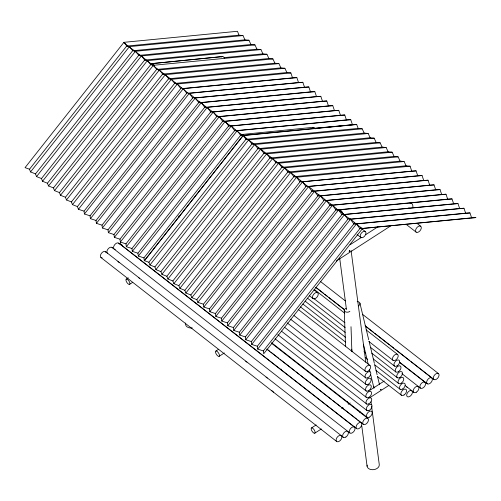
<?xml version="1.0" encoding="UTF-8"?>
<svg xmlns="http://www.w3.org/2000/svg" width="501" height="501" viewBox="0 0 501 501"><rect width="100%" height="100%" fill="white"/><g stroke="black" fill="none" stroke-linecap="round" stroke-linejoin="round"><path stroke-width="0.75" d="M380.704 389.747L381.061 389.302L380.535 389.734M349.178 251.164L349.648 251.22M349.253 251.22L349.66 250.732M349.516 250.694L349.811 250.995L349.354 251.283M380.56 389.628L380.766 389.296M380.616 389.434L380.766 389.621M349.736 250.938L349.203 251.02L349.585 250.75M229.99 126.077L231.211 126.045L234.756 130.78L237.205 130.717L240.743 135.452L243.192 135.395L144.307 260.708L143.925 257.877L138.32 256.036L137.932 253.199L132.333 251.364L131.945 248.527L126.34 246.686L125.958 243.855L120.353 242.014L119.971 239.184L114.366 237.342L113.984 234.512L108.379 232.671L107.997 229.84L102.392 227.999L102.01 225.168L96.405 223.327L96.023 220.49L90.418 218.649L90.036 215.818L84.431 213.977L84.043 211.146L78.438 209.305L77.404 206.6L72.451 204.633L71.418 201.928L66.464 199.962L65.431 197.25L60.477 195.29L59.444 192.578L54.49 190.612L53.457 187.906L48.503 185.94L47.463 183.234L42.516 181.268L41.477 178.563L36.529 176.596L35.49 173.891L30.536 171.924L29.503 169.213L127.16 45.453C137.38 52.906 147.35 60.709 157.101 68.819C167.447 76.371 177.617 84.262 187.28 92.579C192.591 94.939 195.966 100.319 201.277 102.68C206.18 107.74 212.311 110.884 217.221 115.944C222.532 118.305 225.907 123.684 231.211 126.045C235.057 129.402 238.739 132.997 243.192 135.395L356.737 124.348L313.639 128.362M30.536 171.924L129.421 46.612L242.966 35.565L244.964 39.836L248.953 40.237L250.951 44.508L254.946 44.908L256.938 49.179L260.933 49.58L262.925 53.851L266.92 54.252L268.918 58.523L272.907 58.924L274.905 63.195L278.894 63.602L280.892 67.873L284.881 68.274L286.879 72.545L290.868 72.946L292.534 77.862L296.855 77.617L298.521 82.533L302.842 82.289L304.508 87.205L308.835 86.961L310.495 91.877L314.822 91.639L316.488 96.549L320.809 96.311L322.475 101.227L326.796 100.983L328.462 105.899L332.783 105.655L334.449 110.571L338.77 110.326L340.436 115.243L344.757 114.998L346.423 119.914L350.744 119.67L352.41 124.586M35.49 173.891L133.147 50.125M36.529 176.596L135.408 51.284L248.953 40.237M41.477 178.563L139.134 54.803M42.516 181.268L141.401 55.955L254.946 44.908M47.463 183.234L145.127 59.475M48.503 185.94L147.388 60.627L260.933 49.58M53.457 187.906L151.114 64.147M54.49 190.612L153.375 65.299L266.92 54.252M59.444 192.578L157.101 68.819M60.477 195.29L159.362 69.971L272.907 58.924M65.431 197.25L163.088 73.49M66.464 199.962L165.349 74.649L278.894 63.602M71.418 201.928L169.075 78.162M72.451 204.633L171.336 79.321L284.881 68.274M77.404 206.6L175.062 82.84M78.438 209.305L177.323 83.993L290.868 72.946M84.043 211.146L181.293 87.907M84.431 213.977L183.31 88.664L296.855 77.617M90.036 215.818L187.28 92.579M90.418 218.649L189.303 93.336L302.842 82.289M96.023 220.49L193.267 97.25M96.405 223.327L195.29 98.008L308.835 86.961M102.01 225.168L199.26 101.922M102.392 227.999L201.277 102.68L314.822 91.639M107.997 229.84L205.247 106.594M108.379 232.671L207.264 107.358L320.809 96.311M113.984 234.512L211.234 111.266M114.366 237.342L213.251 112.03L326.796 100.983M119.971 239.184L217.221 115.944M120.353 242.014L219.238 116.702L332.783 105.655M125.958 243.855L223.208 120.616M126.34 246.686L225.225 121.374L338.77 110.326M131.945 248.527L229.195 125.288M132.333 251.364L231.211 126.045L344.757 114.998M137.932 253.199L235.182 129.959M138.32 256.036L237.205 130.717L350.744 119.67M143.925 257.877L241.169 134.631M263.326 350.932L257.721 349.091L257.332 346.26L251.727 344.419L251.345 341.588L245.74 339.747L245.358 336.916L239.754 335.075L239.372 332.244L233.767 330.403L233.385 327.566L227.78 325.725L227.398 322.894L221.793 321.053L221.411 318.223L215.806 316.381L215.424 313.551L209.819 311.71L209.431 308.879L203.826 307.038L203.444 304.207L197.839 302.366L196.805 299.654L191.852 297.688L190.818 294.983L185.865 293.016L184.831 290.311L179.878 288.344L178.844 285.639L173.891 283.672L172.851 280.967L167.904 279.001L166.864 276.289L161.917 274.329L160.877 271.617L155.924 269.651L154.89 266.945L149.937 264.979L148.903 262.274L246.561 138.514C256.781 145.96 266.745 153.769 276.502 161.879C286.848 169.432 297.012 177.316 306.681 185.633C311.991 187.994 315.367 193.38 320.678 195.741C325.581 200.801 331.712 203.945 336.622 208.998C341.933 211.359 345.308 216.745 350.612 219.106C354.451 222.457 358.14 226.051 362.592 228.45L263.708 353.762L263.326 350.932L360.57 227.692M149.937 264.979L248.822 139.666M154.89 266.945L252.548 143.186M155.924 269.651L254.809 144.338M160.877 271.617L258.535 147.858M161.917 274.329L260.796 149.01M166.864 276.289L264.522 152.529M167.904 279.001L266.789 153.688M172.851 280.967L270.515 157.201M173.891 283.672L272.776 158.36M178.844 285.639L276.502 161.879M179.878 288.344L278.763 163.032M184.831 290.311L282.489 166.551M185.865 293.016L284.75 167.703M190.818 294.983L288.476 171.223M191.852 297.688L290.737 172.375M196.805 299.654L294.463 175.895M197.839 302.366L296.724 177.047M203.444 304.207L300.694 180.961M203.826 307.038L302.71 181.725M209.431 308.879L306.681 185.633M209.819 311.71L308.697 186.397M215.424 313.551L312.668 190.305M215.806 316.381L314.691 191.069M221.411 318.223L318.661 194.983M221.793 321.053L320.678 195.741M227.398 322.894L324.648 199.655M227.78 325.725L326.665 200.413M233.385 327.566L330.635 204.327M233.767 330.403L332.651 205.084M239.372 332.244L336.622 208.998M239.754 335.075L338.638 209.756M245.358 336.916L342.609 213.67M245.74 339.747L344.625 214.434M251.345 341.588L348.596 218.342M251.727 344.419L350.612 219.106M257.332 346.26L354.583 223.02M257.721 349.091L356.599 223.778M126.321 279.095L128.287 277.823M129.515 284.393A3.1 1.259 57.2 0 0 128.143 280.003A3.1 1.259 57.2 0 0 126.095 280.836A3.1 1.259 57.2 0 0 129.515 284.393L132.784 282.282M350.118 244.72L361.259 237.537M365.843 234.581L378.293 226.552M336.271 261.008L391.312 225.513M215.887 351.044L218.511 349.36M219.081 356.349A3.1 1.259 57.2 0 0 217.71 351.952A3.1 1.259 57.2 0 0 215.662 352.792A3.1 1.259 57.2 0 0 219.081 356.349L224.316 352.967M311.541 427.91L316.125 424.954M341.669 408.484L342.978 407.639M348.22 404.263L350.18 402.992M369.832 390.323L384.242 381.029M314.728 433.215A3.1 1.259 57.2 0 0 313.363 428.818A3.1 1.259 57.2 0 0 311.315 429.658A3.1 1.259 57.2 0 0 314.728 433.215L321.279 428.988M369.751 397.738L388.745 385.488M152.028 63.596L222.576 56.525M242.146 134.468L313.175 127.323M151.665 63.627L222.018 56.638M127.617 45.992L238.977 35.158L242.966 35.565M133.604 50.67L244.964 39.836M139.591 55.342L250.951 44.508M145.584 60.014L256.938 49.179M223.991 57.64L262.925 53.851M157.558 69.357L268.918 58.523M163.545 74.029L274.905 63.195M163.414 74.242L165.349 74.649L168.756 78.782L280.892 67.873M168.756 78.782L171.336 79.321L174.743 83.454L286.879 72.545M182.414 88.577L292.534 77.862M188.407 93.249L298.521 82.533M194.394 97.92L304.508 87.205M200.381 102.592L310.495 91.877M206.368 107.264L316.488 96.549M212.355 111.936L322.475 101.227M218.342 116.608L328.462 105.899M224.329 121.286L334.449 110.571M229.546 126.033L340.436 115.243M236.309 130.629L346.423 119.914M247.613 139.172L358.19 128.413L362.185 128.813L364.183 133.084L368.172 133.485L370.17 137.756L374.159 138.163L376.157 142.434L380.146 142.835L382.144 147.106L386.133 147.507L388.131 151.778L392.12 152.179L394.118 156.45L398.107 156.851L400.105 161.122L404.1 161.522L406.092 165.793L410.087 166.2L411.747 171.11L416.074 170.872L417.74 175.788L422.061 175.544L423.727 180.46L428.048 180.216L429.714 185.132L434.035 184.888L435.701 189.804L440.022 189.56L441.688 194.476L446.009 194.238L447.675 199.147L452.002 198.91L453.662 203.826L457.989 203.581L459.649 208.497L463.976 208.253L465.642 213.169L469.963 212.925L471.629 217.841L475.95 217.597L359.956 228.706L356.418 223.972L353.969 224.035L350.431 219.3L349.203 219.332M358.19 128.413L356.693 124.53L243.148 135.577L246.054 139.322L248.64 139.86L362.185 128.813M252.823 143.919L364.183 133.084M248.64 139.86L252.041 143.994L254.627 144.532L368.172 133.485M259.587 148.515L370.17 137.756M254.627 144.532L258.028 148.672L260.614 149.21L374.159 138.163M265.574 153.187L376.157 142.434M260.614 149.21L264.021 153.344L266.601 153.882L380.146 142.835M270.784 157.94L382.144 147.106M266.601 153.882L270.008 158.015L272.588 158.554L386.133 147.507M276.771 162.612L388.131 151.778M272.588 158.554L275.995 162.687L278.575 163.226L392.12 152.179M283.541 167.209L394.118 156.45M278.575 163.226L281.982 167.359L284.562 167.898L398.107 156.851M288.745 171.956L400.105 161.122M284.562 167.898L287.969 172.031L290.555 172.569L404.1 161.522M294.738 176.628L406.092 165.793M290.555 172.569L293.955 176.703L296.542 177.248L410.087 166.2M302.41 181.75L411.747 171.11M301.301 181.944L416.074 170.872M307.62 186.497L417.74 175.788M307.295 186.623L422.061 175.544M314.384 191.094L423.727 180.46M308.516 186.591L312.054 191.326L314.503 191.263L428.048 180.216M320.371 195.772L429.714 185.132M314.503 191.263L318.047 195.997L320.49 195.935L434.035 184.888M325.581 200.519L435.701 189.804M325.255 200.638L440.022 189.56M331.568 205.191L441.688 194.476M326.477 200.607L330.021 205.341L332.464 205.278L446.009 194.238M337.561 209.863L447.675 199.147M332.464 205.278L336.008 210.013L338.457 209.957L452.002 198.91M344.325 214.459L453.662 203.826M343.216 214.66L457.989 203.581M349.535 219.206L459.649 208.497M350.431 219.3L463.976 208.253M356.299 223.809L465.642 213.169M356.418 223.972L469.963 212.925M361.509 228.556L471.629 217.841M182.088 88.696L183.31 88.664L186.854 93.399M188.075 93.368L189.303 93.336L192.841 98.071M194.062 98.039L195.29 98.008L198.828 102.743L201.277 102.68L204.815 107.414L207.264 107.358L210.802 112.086L213.251 112.03L216.795 116.764L219.238 116.702L222.782 121.436L225.225 121.374L228.769 126.108M127.486 46.205L129.421 46.612L132.828 50.745M133.473 50.877L135.408 51.284L138.815 55.417M139.46 55.548L141.401 55.955L144.802 60.089M145.447 60.226L147.388 60.627L150.788 64.761M151.434 64.898L153.375 65.299L156.775 69.432M157.427 69.57L159.362 69.971L162.769 74.104M174.743 83.454L177.323 83.993L180.867 88.727M29.503 169.213L25.05 167.641L123.935 42.328L237.48 31.281L238.977 35.158M148.903 262.274L144.451 260.695L243.336 135.383L246.561 138.514M417.032 223.39L420.734 226.277A3.72 2.217 -52 0 1 418.786 231.863A3.72 2.217 -52 0 1 415.78 229.471A3.72 2.217 -52 0 1 420.734 226.277M406.261 224.423L416.131 232.126M361.684 228.694L365.386 231.587A3.72 2.217 -52 0 1 363.438 237.167A3.72 2.217 -52 0 1 360.438 234.775A3.72 2.217 -52 0 1 365.386 231.587M357.088 234.543L360.789 237.436M320.615 281.618L345.295 300.882M362.58 314.365L438.481 373.602A3.72 2.217 -52 0 1 436.534 379.182A3.72 2.217 -52 0 1 433.534 376.796A3.72 2.217 -52 0 1 438.481 373.602M316.012 287.468L323.421 293.248M324.654 294.212L327.735 296.617M328.969 297.581L343.78 309.136M365.379 325.994L373.402 332.257M374.642 333.221L389.452 344.776M390.686 345.74L393.767 348.145M395.001 349.109L409.812 360.67M411.045 361.634L433.879 379.451M315.793 287.38L344.801 310.013M365.16 325.907L431.812 377.917A3.72 2.217 -52 0 1 429.858 383.503A3.72 2.217 -52 0 1 426.858 381.111A3.72 2.217 -52 0 1 431.812 377.917M314.315 289.459L344.55 313.056M366.15 329.908L397.625 354.47A3.72 2.217 -52 0 1 395.677 360.056A3.72 2.217 -52 0 1 392.671 357.664A3.72 2.217 -52 0 1 397.625 354.47M313.97 289.841L317.672 292.734A3.72 2.217 -52 0 1 315.724 298.314A3.72 2.217 -52 0 1 312.724 295.922A3.72 2.217 -52 0 1 317.672 292.734M399.441 362.098L427.209 383.766M399.748 362.517L425.048 382.263A3.72 2.217 -52 0 1 423.101 387.849A3.72 2.217 -52 0 1 420.101 385.457A3.72 2.217 -52 0 1 425.048 382.263M313.419 298.195L344.888 322.757M368.955 341.538L393.022 360.319M309.368 295.69L313.075 298.583M307.495 298.195L345.139 327.573M370.439 347.318L394.506 366.099M401.934 373.665L420.445 388.112M305.096 301.139L345.208 332.439M371.748 353.149L395.815 371.93M302.88 304.026L345.458 337.254M363.97 351.702L365.824 353.149M373.226 358.929L397.293 377.71M405.071 385.469L411.86 390.767A3.72 2.217 -52 0 1 409.906 396.354A3.72 2.217 -52 0 1 406.906 393.961A3.72 2.217 -52 0 1 411.86 390.767M406.374 386.653L407.607 387.611M411.308 390.504L413.776 392.427M300.462 306.888L345.515 342.039M365.26 357.451L367.728 359.38M374.516 364.678L398.583 383.459M178.619 216.088L179.853 217.052M298.339 309.518L369.926 365.386M376 370.452L400.067 389.233M377.347 376.451L401.414 395.233M294.056 315.586L365.642 371.454M290.505 319.168L365.793 377.923M287.117 322.826L366.106 384.467M284.793 327.46L366.256 391.03M281.405 331.117L366.569 397.575M277.855 334.699L366.713 404.044M275.08 338.833L367.033 410.588M271.536 342.697L367.189 417.346M271.63 343.342L367.897 418.473A3.72 2.217 -52 0 1 365.949 424.053A3.72 2.217 -52 0 1 362.949 421.66A3.72 2.217 -52 0 1 367.897 418.473M267.027 349.191L269.5 351.12M270.734 352.084L278.756 358.34M279.99 359.305L294.801 370.865M296.035 371.83L299.122 374.234M300.356 375.199L310.845 383.384M312.079 384.348L315.167 386.759M316.4 387.718L331.211 399.278M332.445 400.243L340.467 406.505M341.701 407.463L356.512 419.024M357.745 419.988L363.3 424.322M266.808 349.103L361.227 422.788A3.72 2.217 -52 0 1 359.28 428.374A3.72 2.217 -52 0 1 356.28 425.982A3.72 2.217 -52 0 1 361.227 422.788M120.891 244.67L356.631 428.637M118.731 243.16L354.464 427.134A3.72 2.217 -52 0 1 352.516 432.714A3.72 2.217 -52 0 1 349.516 430.328A3.72 2.217 -52 0 1 354.464 427.134M112.061 247.481L349.867 432.983M105.536 251.671L341.275 435.638A3.72 2.217 -52 0 1 339.321 441.224A3.72 2.217 -52 0 1 336.321 438.832A3.72 2.217 -52 0 1 341.275 435.638M117.948 261.516L119.182 262.48M138.314 277.41L139.547 278.374M245.69 361.208L246.924 362.173M266.056 377.103L267.29 378.061M341.964 436.333L343.198 437.298M100.939 257.52L336.672 441.487M127.16 45.453L123.935 42.328L126.841 46.073M344.444 214.628L347.982 219.363M338.457 209.957L341.995 214.685M320.49 195.935L324.034 200.669M302.529 181.919L306.067 186.648M296.542 177.248L300.08 181.976M357.194 301.69A3.1 2.255 -13.5 0 1 359.943 303.268L368.717 339.784M369.08 341.306L374.385 363.369M374.748 364.891L377.128 374.779M377.491 376.301L379.501 384.674M363.419 344.281L368.172 364.058M369.45 369.387L370.001 371.667M370.727 374.71L373.84 387.642M351.095 250.575L365.793 362.236M371.003 401.777L371.41 404.883M371.61 406.43L379.27 464.584A6.15 4.265 -7.5 0 1 372.995 469.719A6.15 4.265 -7.5 0 1 367.139 465.147M339.728 258.466L346.467 309.643M351.677 349.184L351.978 351.514M359.843 411.215L360.044 412.768M361.778 425.95L367.089 466.268M281.167 369.112L281.374 370.659M185.389 323.02L185.589 324.573A6.15 4.265 -7.5 0 0 192.296 327.948M351.007 326.702L351.89 351.671M344.256 310.038L345.558 346.711M347.494 401.326L347.55 402.892M409.298 208.372A3.1 2.167 84.3 0 1 408.916 207.733M409.987 203.193A3.1 2.167 84.3 0 1 412.329 204.276A3.1 2.167 84.3 0 1 412.68 207.708M340.317 210.345A3.1 1.259 57.2 0 1 343.072 214.415M107.458 253.331A3.72 2.217 -52 0 1 108.341 248.653A3.72 2.217 -52 0 1 112.431 247.939M102.11 257.821A3.72 2.217 -52 0 1 101.503 253.212A3.72 2.217 -52 0 1 106.093 252.755M114.128 249.016A3.72 2.217 -52 0 1 115.349 244A3.72 2.217 -52 0 1 119.288 244.244M115.305 249.31A3.72 2.217 -52 0 1 114.654 249.273M122.062 244.964A3.72 2.217 -52 0 1 120.541 242.008M340.373 210.451A3.1 1.259 57.2 0 1 342.985 213.896M221.511 56.945A3.1 2.167 84.3 0 1 224.542 58.06M151.289 64.222A3.1 1.259 57.2 0 1 153.989 65.124M312.624 127.429A3.1 2.167 84.3 0 1 315.142 128.857M241.77 135.07A3.1 1.259 57.2 0 1 244.469 135.971M151.465 63.89A3.1 1.259 57.2 0 1 154.039 65.174M349.861 311.309A3.1 2.035 -2 0 1 344.945 311.509A3.1 2.035 -2 0 1 346.066 308.347M359.943 303.268A3.1 2.255 -13.5 0 1 358.215 305.923M374.078 388.187A3.1 2.255 -13.5 0 1 373.978 386.453M273.659 392.139A6.15 4.265 -7.5 0 1 271.805 390.467M241.826 135.176A3.1 1.259 57.2 0 1 244.025 135.483M404.063 394.97A3.72 2.217 -52 0 0 406.01 389.383A3.72 2.217 -52 0 0 401.063 392.577A3.72 2.217 -52 0 0 404.063 394.97M401.232 383.19A3.72 2.217 -52 0 0 403.186 377.61A3.72 2.217 -52 0 0 398.232 380.798A3.72 2.217 -52 0 0 401.232 383.19M399.948 377.441A3.72 2.217 -52 0 0 401.896 371.861A3.72 2.217 -52 0 0 396.949 375.049A3.72 2.217 -52 0 0 399.948 377.441M416.425 392.164A3.72 2.217 -52 0 0 418.379 386.578A3.72 2.217 -52 0 0 413.425 389.772A3.72 2.217 -52 0 0 416.425 392.164M402.716 388.97A3.72 2.217 -52 0 0 404.664 383.384A3.72 2.217 -52 0 0 399.717 386.578A3.72 2.217 -52 0 0 402.716 388.97M398.464 371.667A3.72 2.217 -52 0 0 400.412 366.081A3.72 2.217 -52 0 0 395.464 369.275A3.72 2.217 -52 0 0 398.464 371.667M397.155 365.83A3.72 2.217 -52 0 0 399.109 360.25A3.72 2.217 -52 0 0 394.155 363.444A3.72 2.217 -52 0 0 397.155 365.83M345.847 437.035A3.72 2.217 -52 0 0 347.794 431.449A3.72 2.217 -52 0 0 342.847 434.643A3.72 2.217 -52 0 0 345.847 437.035M368.241 390.937A3.72 2.217 -52 0 0 370.959 385.357A3.72 2.217 -52 0 0 365.98 387.699A3.72 2.217 -52 0 0 368.241 390.937M368.091 384.373A3.72 2.217 -52 0 0 370.809 378.794A3.72 2.217 -52 0 0 365.83 381.136A3.72 2.217 -52 0 0 368.091 384.373M367.634 371.354A3.72 2.217 -52 0 0 370.352 365.78A3.72 2.217 -52 0 0 365.367 368.122A3.72 2.217 -52 0 0 367.634 371.354M369.018 410.494A3.72 2.217 -52 0 0 371.736 404.914A3.72 2.217 -52 0 0 366.757 407.257A3.72 2.217 -52 0 0 369.018 410.494M367.778 377.829A3.72 2.217 -52 0 0 370.496 372.249A3.72 2.217 -52 0 0 365.517 374.591A3.72 2.217 -52 0 0 367.778 377.829M368.705 403.95A3.72 2.217 -52 0 0 371.423 398.37A3.72 2.217 -52 0 0 366.444 400.719A3.72 2.217 -52 0 0 368.705 403.95M368.561 397.481A3.72 2.217 -52 0 0 371.279 391.901A3.72 2.217 -52 0 0 366.294 394.243A3.72 2.217 -52 0 0 368.561 397.481M369.174 417.245A3.72 2.217 -52 0 0 371.892 411.665A3.72 2.217 -52 0 0 366.914 414.014A3.72 2.217 -52 0 0 369.174 417.245"/></g></svg>
